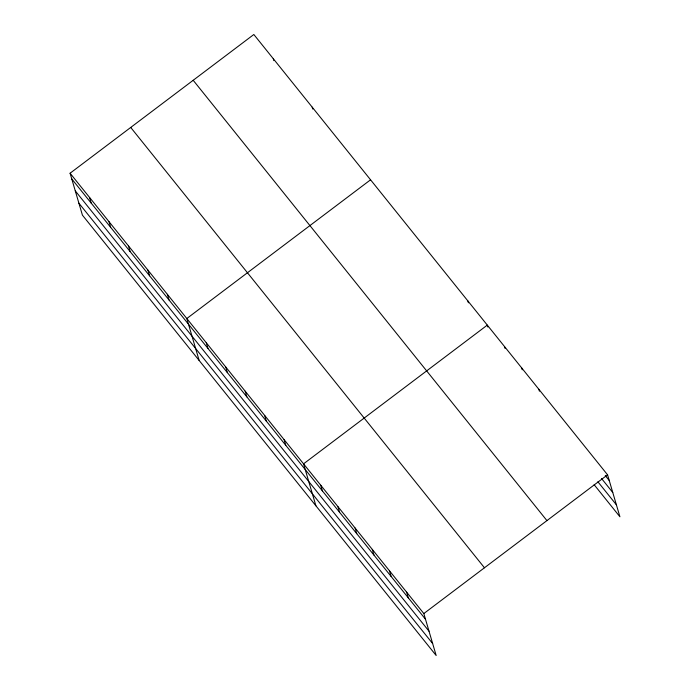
<?xml version="1.0" encoding="UTF-8"?>
<svg xmlns="http://www.w3.org/2000/svg" width="690" height="690" viewBox="0 0 690 690"><rect width="100%" height="100%" fill="white"/><g stroke="black" fill="none" stroke-linecap="round" stroke-linejoin="round"><path stroke-width="1.03" d="M70.087 173.225L423.824 613.557L436.166 655.5L82.429 215.168L70.087 173.225L253.834 34.5L607.571 474.832L619.913 516.775L594.142 484.699M370.565 179.805L186.817 318.53L199.16 360.482M423.824 613.557L607.571 474.832M605.277 475.582L609.244 480.525M601.533 478.498L612.763 492.488M597.894 481.784L616.394 504.813M193.191 80.282L546.928 520.605M130.721 127.443L484.458 567.775M71.76 178.917L425.497 619.241M75.279 190.88L429.016 631.212M78.91 203.205L432.647 643.537M538.847 389.281L539.399 391.178M521.666 367.891L522.218 369.788M504.476 346.509L505.037 348.398M487.856 327.017L487.295 325.119L303.548 463.844L315.899 505.787M467.846 300.9L468.398 302.798M312.199 107.157L312.76 109.055M273.292 58.719L273.844 60.617M406.643 592.167L408.316 597.859M389.462 570.777L391.135 576.469M372.281 549.387L373.954 555.079M355.1 528.005L356.773 533.698M337.91 506.615L339.592 512.308M320.729 485.225L322.411 490.918M284.099 439.625L285.772 445.309M264.641 415.406L266.314 421.098M245.183 391.187L246.856 396.879M225.725 366.968L227.407 372.66M206.275 342.749L207.949 348.441M167.359 294.311L169.041 300.003M147.91 270.092L149.583 275.784M128.452 245.873L130.125 251.565M108.994 221.663L110.667 227.346M89.536 197.444L91.218 203.127"/></g></svg>
